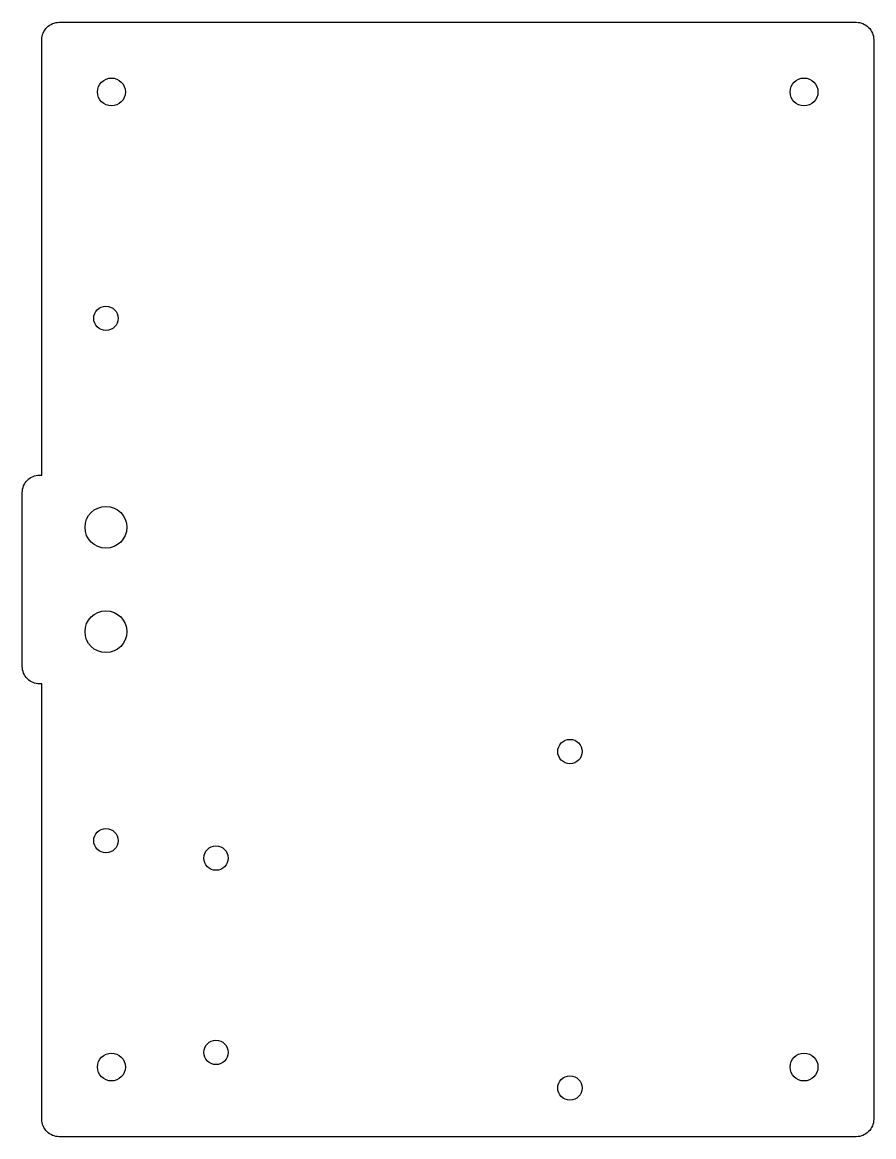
# Model space of a CAD drawing. Header units: millimetres. Extents: x -15 to 107, y -20 to 140.
import ezdxf

# ---------------------------------------------------------------- set-up
doc = ezdxf.new("R2010")
doc.units = ezdxf.units.MM
doc.layers.get('0').update_dxf_attribs({"linetype": 'CONTINUOUS'})

msp = doc.modelspace()

# ---------------------------------------------------------------- linework, layer by layer
msp.add_lwpolyline([(-12, 75), (-12, 137.5, -0.414214), (-9.5, 140), (104.9, 140, -0.414214), (107.4, 137.5), (107.4, -17.5, -0.414214), (104.9, -20), (-9.5, -20, -0.414214), (-12, -17.5), (-12, 45), (-12.3, 45, -0.414214), (-14.8, 47.5), (-14.8, 72.5, -0.414214), (-12.3, 75)], format="xyb", close=True)
for centre, radius in [((-2, 130), 2), ((97.4, 130), 2), ((-2.8, 97.5), 1.75), ((-2.8, 67.5), 3), ((-2.8, 52.5), 3), ((63.8, 35.3), 1.75), ((-2.8, 22.5), 1.75), ((13, 20), 1.75), ((13, -7.9), 1.75), ((97.4, -10), 2), ((-2, -10), 2), ((63.8, -13), 1.75)]:
    msp.add_circle(centre, radius)

doc.saveas('drawing.dxf')
